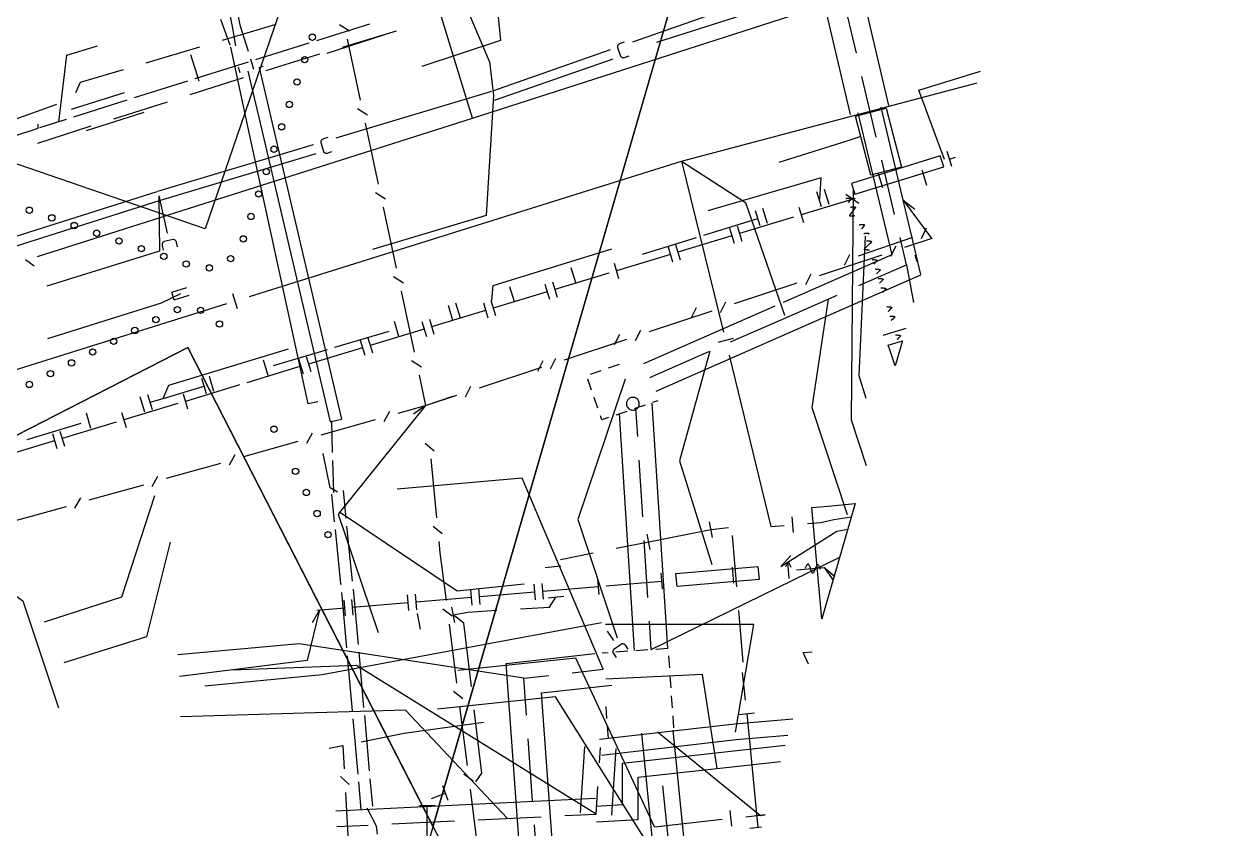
# Model space of a CAD drawing. Header units: metres. Extents: x 3206 to 3701, y 9896 to 11410.
# Drawn here: x 3315.1 to 3391.2, y 10126.3 to 10177.2 of the extents above; entities that cross this region are included whole.
import ezdxf

# ---------------------------------------------------------------- set-up
doc = ezdxf.new("R2010")
doc.units = ezdxf.units.M
for name, color, linetype in [('BOUNDARY', 7, 'Continuous'), ('BUILDING', 7, 'Continuous'), ('ELECTR_CABLE', 7, 'Continuous'), ('ELECTR_CABLE_COMM', 7, 'Continuous'), ('GAS', 7, 'Continuous'), ('GROUND', 7, 'Continuous'), ('HEAT', 7, 'Continuous'), ('SEWER', 7, 'Continuous'), ('WATER_PIPELINE', 7, 'Continuous')]:
    doc.layers.add(name, color=color, linetype=linetype)

# ---------------------------------------------------------------- blocks, each defined once
blk = doc.blocks.new('МОЖЖЕВЕЛЬНИК_СКАЛЬНЫЙ')
blk.add_circle((0, 0), 0.2)

msp = doc.modelspace()

# ---------------------------------------------------------------- linework, layer by layer
at = {"layer": 'BOUNDARY'}
msp.add_lwpolyline([(3253.023, 9915.673), (3233.596, 10020.109), (3233.041, 10027.227), (3225.675, 10139.955), (3262.083, 10325.257), (3335.841, 10689.444), (3351.098, 10763.684), (3367.768, 10831.231), (3377.814, 10869.112), (3520.394, 11207.447), (3551.174, 11273.829), (3554.005, 11279.367), (3611.719, 11390.174), (3639.436, 11373.131), (3680.635, 11298.581), (3281.247, 9920.202)], close=True, dxfattribs=at)
at = {"layer": 'BUILDING'}
for points in [[(3306.863, 10171.023), (3327.913, 10232.42), (3347.619, 10225.663), (3326.569, 10164.266)], [(3370.077, 10156.159), (3369.931, 10156.599), (3369.837, 10156.884), (3370.731, 10157.169), (3370.27, 10155.577)], [(3342.13, 10124.221), (3264.279, 10084.348), (3247.629, 10116.858), (3325.48, 10156.731)], [(3364.991, 10146.607), (3366.039, 10146.702), (3367.743, 10146.857), (3365.631, 10139.565)]]:
    msp.add_lwpolyline(points, close=True, dxfattribs=at)
at = {"layer": 'ELECTR_CABLE'}
for points in [[(3327.867, 10179.183), (3328.285, 10177.073)], [(3328.356, 10179.288), (3328.775, 10177.171)], [(3327.552, 10177.542), (3328.148, 10175.897)], [(3327.68, 10176.204), (3331.083, 10177.212)], [(3328.285, 10177.073), (3328.501, 10175.834)], [(3328.775, 10177.171), (3329.293, 10175.5)], [(3336.987, 10177.214), (3333.619, 10176.162)], [(3334.305, 10175.388), (3337.955, 10176.571)], [(3335.281, 10175.769), (3338.689, 10176.8)], [(3317.304, 10171.036), (3317.817, 10175.245), (3319.752, 10175.848)], [(3322.84, 10174.769), (3326.242, 10175.778)], [(3325.647, 10175.301), (3326.17, 10173.631)], [(3333.099, 10153.171), (3329.391, 10170.258), (3328.196, 10175.768)], [(3333.141, 10176.013), (3329.773, 10174.961)], [(3330.443, 10174.286), (3331.654, 10174.671), (3333.846, 10175.334)], [(3329.295, 10174.812), (3325.927, 10173.76)], [(3329.442, 10175.022), (3329.647, 10174.36)], [(3330.005, 10174.476), (3330.243, 10174.553)], [(3318.385, 10172.889), (3318.684, 10173.537), (3321.402, 10174.343)], [(3325.62, 10172.754), (3329.013, 10173.832)], [(3328.659, 10174.487), (3328.776, 10174.164)], [(3329.289, 10174.244), (3330.163, 10170.508), (3334.485, 10152.026)], [(3330.005, 10174.476), (3330.893, 10170.679), (3335.215, 10152.196)], [(3325.449, 10173.611), (3324.791, 10173.406), (3322.084, 10172.549)], [(3321.457, 10172.875), (3318.092, 10171.81)], [(3321.607, 10172.398), (3318.242, 10171.333)], [(3320.797, 10171.222), (3324.19, 10172.3)], [(3313.846, 10170.937), (3317.18, 10172.153)], [(3319.067, 10170.475), (3322.721, 10171.648)], [(3369.713, 10171.9), (3370.682, 10168.162), (3368.74, 10167.659), (3367.771, 10171.397), (3369.713, 10171.9)], [(3314.533, 10170.148), (3314.535, 10170.148), (3316.001, 10170.63), (3316.008, 10170.888)], [(3315.974, 10169.69), (3319.367, 10170.768)], [(3317.766, 10171.182), (3316.083, 10170.65)], [(3368.108, 10170.097), (3367.268, 10169.83), (3362.912, 10168.458)], [(3367.154, 10166.185), (3367.169, 10166.187), (3367.22, 10166.193), (3367.243, 10166.196), (3367.277, 10166.199), (3367.315, 10166.203), (3367.341, 10166.205), (3367.367, 10166.206), (3367.385, 10166.206), (3367.404, 10166.206), (3367.416, 10166.205), (3367.426, 10166.204), (3367.434, 10166.203), (3367.438, 10166.202), (3367.442, 10166.202), (3367.448, 10166.2), (3367.452, 10166.199), (3367.455, 10166.198), (3367.458, 10166.196), (3367.461, 10166.195), (3367.465, 10166.193), (3367.467, 10166.192), (3367.468, 10166.191), (3367.469, 10166.189), (3367.47, 10166.188), (3367.471, 10166.187), (3367.472, 10166.186), (3367.473, 10166.184), (3367.474, 10166.182), (3367.474, 10166.181), (3367.475, 10166.18), (3367.475, 10166.179), (3367.475, 10166.178), (3367.475, 10166.177), (3367.476, 10166.175), (3367.476, 10166.174), (3367.475, 10166.172), (3367.475, 10166.17), (3367.475, 10166.169), (3367.475, 10166.167), (3367.474, 10166.166), (3367.474, 10166.164), (3367.473, 10166.163), (3367.472, 10166.16), (3367.471, 10166.158), (3367.469, 10166.155), (3367.467, 10166.151), (3367.465, 10166.147), (3367.46, 10166.14), (3367.403, 10166.059), (3367.384, 10166.032), (3367.321, 10165.942), (3367.296, 10165.907)], [(3367.437, 10165.629), (3367.452, 10165.631), (3367.503, 10165.637), (3367.526, 10165.639), (3367.56, 10165.643), (3367.598, 10165.646), (3367.624, 10165.648), (3367.649, 10165.65), (3367.668, 10165.65), (3367.687, 10165.65), (3367.699, 10165.649), (3367.708, 10165.648), (3367.717, 10165.647), (3367.721, 10165.646), (3367.724, 10165.645), (3367.731, 10165.644), (3367.735, 10165.643), (3367.738, 10165.642), (3367.741, 10165.64), (3367.744, 10165.639), (3367.747, 10165.637), (3367.749, 10165.635), (3367.751, 10165.634), (3367.752, 10165.633), (3367.753, 10165.632), (3367.754, 10165.631), (3367.755, 10165.629), (3367.756, 10165.628), (3367.757, 10165.626), (3367.757, 10165.625), (3367.757, 10165.624), (3367.758, 10165.623), (3367.758, 10165.622), (3367.758, 10165.621), (3367.758, 10165.619), (3367.758, 10165.617), (3367.758, 10165.615), (3367.758, 10165.614), (3367.758, 10165.613), (3367.757, 10165.611), (3367.757, 10165.609), (3367.757, 10165.608), (3367.756, 10165.607), (3367.755, 10165.604), (3367.754, 10165.601), (3367.752, 10165.598), (3367.75, 10165.594), (3367.748, 10165.591), (3367.743, 10165.584), (3367.686, 10165.502), (3367.667, 10165.476), (3367.603, 10165.386), (3367.578, 10165.351)], [(3367.72, 10165.073), (3367.705, 10165.071), (3367.654, 10165.065), (3367.631, 10165.062), (3367.597, 10165.059), (3367.559, 10165.055), (3367.533, 10165.053), (3367.507, 10165.052), (3367.489, 10165.052), (3367.47, 10165.052), (3367.458, 10165.053), (3367.448, 10165.054), (3367.44, 10165.055), (3367.436, 10165.055), (3367.433, 10165.056), (3367.426, 10165.058), (3367.422, 10165.059), (3367.419, 10165.06), (3367.416, 10165.061), (3367.413, 10165.063), (3367.41, 10165.065), (3367.408, 10165.066), (3367.406, 10165.067), (3367.405, 10165.068), (3367.404, 10165.07), (3367.403, 10165.071), (3367.402, 10165.072), (3367.401, 10165.074), (3367.4, 10165.076), (3367.4, 10165.076), (3367.399, 10165.078), (3367.399, 10165.079), (3367.399, 10165.08), (3367.399, 10165.081), (3367.398, 10165.083), (3367.398, 10165.084), (3367.399, 10165.086), (3367.399, 10165.088), (3367.399, 10165.089), (3367.399, 10165.091), (3367.4, 10165.092), (3367.4, 10165.094), (3367.401, 10165.095), (3367.402, 10165.098), (3367.403, 10165.1), (3367.405, 10165.103), (3367.407, 10165.107), (3367.409, 10165.111), (3367.414, 10165.118), (3367.471, 10165.199), (3367.49, 10165.226), (3367.554, 10165.316), (3367.578, 10165.351)], [(3368.003, 10164.516), (3368.018, 10164.518), (3368.068, 10164.524), (3368.091, 10164.527), (3368.125, 10164.53), (3368.163, 10164.534), (3368.189, 10164.536), (3368.215, 10164.537), (3368.233, 10164.537), (3368.252, 10164.537), (3368.264, 10164.536), (3368.274, 10164.535), (3368.282, 10164.534), (3368.286, 10164.534), (3368.29, 10164.533), (3368.296, 10164.531), (3368.3, 10164.53), (3368.303, 10164.529), (3368.306, 10164.528), (3368.309, 10164.526), (3368.313, 10164.524), (3368.315, 10164.523), (3368.316, 10164.522), (3368.317, 10164.521), (3368.318, 10164.519), (3368.319, 10164.518), (3368.321, 10164.517), (3368.321, 10164.515), (3368.322, 10164.513), (3368.323, 10164.513), (3368.323, 10164.511), (3368.323, 10164.51), (3368.323, 10164.509), (3368.324, 10164.508), (3368.324, 10164.507), (3368.324, 10164.505), (3368.324, 10164.503), (3368.323, 10164.501), (3368.323, 10164.5), (3368.323, 10164.499), (3368.322, 10164.497), (3368.322, 10164.495), (3368.322, 10164.494), (3368.32, 10164.491), (3368.319, 10164.489), (3368.318, 10164.486), (3368.315, 10164.482), (3368.313, 10164.478), (3368.308, 10164.471), (3368.251, 10164.39), (3368.232, 10164.363), (3368.169, 10164.273), (3368.144, 10164.238)], [(3368.285, 10163.96), (3368.3, 10163.962), (3368.351, 10163.968), (3368.374, 10163.971), (3368.408, 10163.974), (3368.446, 10163.978), (3368.472, 10163.98), (3368.498, 10163.981), (3368.516, 10163.981), (3368.535, 10163.981), (3368.547, 10163.98), (3368.557, 10163.979), (3368.565, 10163.978), (3368.569, 10163.977), (3368.572, 10163.977), (3368.579, 10163.975), (3368.583, 10163.974), (3368.586, 10163.973), (3368.589, 10163.971), (3368.592, 10163.97), (3368.595, 10163.968), (3368.597, 10163.966), (3368.599, 10163.965), (3368.6, 10163.964), (3368.601, 10163.963), (3368.602, 10163.962), (3368.603, 10163.96), (3368.604, 10163.959), (3368.605, 10163.957), (3368.605, 10163.956), (3368.606, 10163.955), (3368.606, 10163.954), (3368.606, 10163.953), (3368.606, 10163.952), (3368.607, 10163.95), (3368.607, 10163.949), (3368.606, 10163.946), (3368.606, 10163.945), (3368.606, 10163.944), (3368.606, 10163.942), (3368.605, 10163.941), (3368.605, 10163.939), (3368.604, 10163.938), (3368.603, 10163.935), (3368.602, 10163.933), (3368.6, 10163.929), (3368.598, 10163.926), (3368.596, 10163.922), (3368.591, 10163.915)], [(3368.366, 10163.801), (3367.977, 10154.964), (3368.42, 10153.534)], [(3368.642, 10162.907), (3368.627, 10162.908), (3368.575, 10162.91), (3368.553, 10162.912), (3368.518, 10162.914), (3368.48, 10162.917), (3368.454, 10162.92), (3368.429, 10162.923), (3368.411, 10162.926), (3368.392, 10162.929), (3368.381, 10162.932), (3368.371, 10162.934), (3368.363, 10162.937), (3368.359, 10162.938), (3368.356, 10162.94), (3368.35, 10162.942), (3368.346, 10162.944), (3368.343, 10162.946), (3368.34, 10162.948), (3368.338, 10162.95), (3368.335, 10162.952), (3368.333, 10162.954), (3368.332, 10162.955), (3368.331, 10162.956), (3368.33, 10162.958), (3368.329, 10162.959), (3368.328, 10162.961), (3368.328, 10162.963), (3368.327, 10162.964), (3368.327, 10162.965), (3368.327, 10162.966), (3368.327, 10162.967), (3368.327, 10162.969), (3368.327, 10162.97), (3368.327, 10162.971), (3368.327, 10162.973), (3368.328, 10162.975), (3368.328, 10162.977), (3368.328, 10162.978), (3368.329, 10162.979), (3368.33, 10162.981), (3368.33, 10162.982), (3368.331, 10162.983), (3368.333, 10162.986), (3368.334, 10162.988), (3368.336, 10162.991), (3368.339, 10162.994), (3368.342, 10162.997), (3368.348, 10163.003), (3368.418, 10163.074), (3368.442, 10163.097), (3368.519, 10163.175), (3368.55, 10163.205)], [(3368.458, 10163.503), (3368.473, 10163.502), (3368.524, 10163.5), (3368.547, 10163.498), (3368.581, 10163.496), (3368.62, 10163.493), (3368.645, 10163.49), (3368.671, 10163.487), (3368.689, 10163.485), (3368.708, 10163.481), (3368.719, 10163.478), (3368.728, 10163.476), (3368.737, 10163.473), (3368.74, 10163.472), (3368.744, 10163.471), (3368.75, 10163.468), (3368.754, 10163.466), (3368.756, 10163.464), (3368.759, 10163.463), (3368.762, 10163.461), (3368.765, 10163.458), (3368.767, 10163.456), (3368.768, 10163.455), (3368.769, 10163.454), (3368.77, 10163.452), (3368.77, 10163.451), (3368.771, 10163.449), (3368.772, 10163.448), (3368.773, 10163.446), (3368.773, 10163.445), (3368.773, 10163.444), (3368.773, 10163.443), (3368.773, 10163.442), (3368.773, 10163.44), (3368.773, 10163.439), (3368.773, 10163.437), (3368.772, 10163.435), (3368.772, 10163.434), (3368.771, 10163.432), (3368.771, 10163.431), (3368.77, 10163.429), (3368.769, 10163.428), (3368.768, 10163.427), (3368.767, 10163.424), (3368.765, 10163.422), (3368.763, 10163.419), (3368.76, 10163.416), (3368.757, 10163.413), (3368.752, 10163.407), (3368.682, 10163.336), (3368.658, 10163.313), (3368.58, 10163.235), (3368.55, 10163.205)], [(3368.826, 10162.311), (3368.841, 10162.31), (3368.892, 10162.307), (3368.915, 10162.306), (3368.949, 10162.304), (3368.987, 10162.3), (3369.013, 10162.298), (3369.038, 10162.295), (3369.057, 10162.292), (3369.075, 10162.288), (3369.087, 10162.286), (3369.096, 10162.283), (3369.104, 10162.281), (3369.108, 10162.279), (3369.111, 10162.278), (3369.118, 10162.275), (3369.121, 10162.273), (3369.124, 10162.272), (3369.127, 10162.27), (3369.13, 10162.268), (3369.133, 10162.265), (3369.134, 10162.264), (3369.135, 10162.262), (3369.136, 10162.261), (3369.137, 10162.26), (3369.138, 10162.259), (3369.139, 10162.257), (3369.14, 10162.255), (3369.14, 10162.253), (3369.14, 10162.252), (3369.141, 10162.251), (3369.141, 10162.25), (3369.141, 10162.249), (3369.141, 10162.248), (3369.14, 10162.246), (3369.14, 10162.244), (3369.14, 10162.242), (3369.139, 10162.241), (3369.139, 10162.24), (3369.138, 10162.238), (3369.138, 10162.237), (3369.137, 10162.235), (3369.136, 10162.234), (3369.134, 10162.231), (3369.133, 10162.23), (3369.131, 10162.227), (3369.128, 10162.223), (3369.125, 10162.22), (3369.119, 10162.214), (3369.049, 10162.143), (3369.026, 10162.12), (3368.948, 10162.043), (3368.918, 10162.012)], [(3369.009, 10161.714), (3369.025, 10161.714), (3369.076, 10161.711), (3369.099, 10161.709), (3369.133, 10161.707), (3369.171, 10161.704), (3369.197, 10161.702), (3369.222, 10161.699), (3369.24, 10161.696), (3369.259, 10161.692), (3369.27, 10161.689), (3369.28, 10161.687), (3369.288, 10161.684), (3369.292, 10161.683), (3369.295, 10161.682), (3369.301, 10161.679), (3369.305, 10161.677), (3369.308, 10161.675), (3369.311, 10161.674), (3369.313, 10161.672), (3369.316, 10161.669), (3369.318, 10161.667), (3369.319, 10161.666), (3369.32, 10161.665), (3369.321, 10161.663), (3369.322, 10161.662), (3369.323, 10161.66), (3369.323, 10161.659), (3369.324, 10161.657), (3369.324, 10161.656), (3369.324, 10161.655), (3369.324, 10161.654), (3369.324, 10161.653), (3369.324, 10161.651), (3369.324, 10161.65), (3369.324, 10161.648), (3369.324, 10161.646), (3369.323, 10161.645), (3369.323, 10161.644), (3369.322, 10161.642), (3369.321, 10161.641), (3369.321, 10161.639), (3369.32, 10161.638), (3369.318, 10161.635), (3369.317, 10161.633), (3369.315, 10161.63), (3369.312, 10161.627), (3369.309, 10161.624), (3369.303, 10161.618), (3369.233, 10161.547), (3369.21, 10161.524), (3369.132, 10161.446), (3369.101, 10161.416)], [(3369.193, 10161.118), (3369.208, 10161.117), (3369.26, 10161.114), (3369.282, 10161.113), (3369.317, 10161.111), (3369.355, 10161.108), (3369.381, 10161.105), (3369.406, 10161.102), (3369.424, 10161.099), (3369.443, 10161.096), (3369.454, 10161.093), (3369.464, 10161.091), (3369.472, 10161.088), (3369.476, 10161.087), (3369.479, 10161.085), (3369.485, 10161.083), (3369.489, 10161.081), (3369.492, 10161.079), (3369.495, 10161.077), (3369.497, 10161.075), (3369.5, 10161.073), (3369.502, 10161.071), (3369.503, 10161.07), (3369.504, 10161.069), (3369.505, 10161.067), (3369.506, 10161.066), (3369.507, 10161.064), (3369.507, 10161.062), (3369.508, 10161.06), (3369.508, 10161.06), (3369.508, 10161.059), (3369.508, 10161.057), (3369.508, 10161.056), (3369.508, 10161.055), (3369.508, 10161.054), (3369.508, 10161.052), (3369.507, 10161.05), (3369.507, 10161.048), (3369.507, 10161.047), (3369.506, 10161.046), (3369.505, 10161.044), (3369.505, 10161.043), (3369.504, 10161.042), (3369.502, 10161.039), (3369.501, 10161.037), (3369.499, 10161.034), (3369.496, 10161.031), (3369.493, 10161.027), (3369.487, 10161.022), (3369.417, 10160.951), (3369.393, 10160.928), (3369.316, 10160.85), (3369.285, 10160.82)], [(3369.377, 10160.522), (3369.392, 10160.521), (3369.443, 10160.518), (3369.466, 10160.517), (3369.501, 10160.515), (3369.539, 10160.512), (3369.565, 10160.509), (3369.59, 10160.506), (3369.608, 10160.503), (3369.627, 10160.499), (3369.638, 10160.497), (3369.648, 10160.494), (3369.656, 10160.492), (3369.659, 10160.49), (3369.663, 10160.489), (3369.669, 10160.486), (3369.673, 10160.484), (3369.676, 10160.483), (3369.678, 10160.481), (3369.681, 10160.479), (3369.684, 10160.477), (3369.686, 10160.475), (3369.687, 10160.474), (3369.688, 10160.472), (3369.689, 10160.471), (3369.69, 10160.47), (3369.69, 10160.468), (3369.691, 10160.466), (3369.692, 10160.464), (3369.692, 10160.463), (3369.692, 10160.462), (3369.692, 10160.461), (3369.692, 10160.46), (3369.692, 10160.459), (3369.692, 10160.457), (3369.692, 10160.456), (3369.691, 10160.453), (3369.691, 10160.452), (3369.69, 10160.451), (3369.69, 10160.45), (3369.689, 10160.448), (3369.688, 10160.447), (3369.688, 10160.445), (3369.686, 10160.442), (3369.685, 10160.441), (3369.682, 10160.438), (3369.679, 10160.434), (3369.677, 10160.431), (3369.671, 10160.425), (3369.601, 10160.355), (3369.577, 10160.331), (3369.499, 10160.254), (3369.469, 10160.224)], [(3369.745, 10159.329), (3369.76, 10159.328), (3369.811, 10159.326), (3369.834, 10159.324), (3369.868, 10159.322), (3369.906, 10159.319), (3369.932, 10159.316), (3369.957, 10159.313), (3369.976, 10159.31), (3369.994, 10159.307), (3370.006, 10159.304), (3370.015, 10159.302), (3370.024, 10159.299), (3370.027, 10159.298), (3370.031, 10159.296), (3370.037, 10159.294), (3370.04, 10159.292), (3370.043, 10159.29), (3370.046, 10159.288), (3370.049, 10159.286), (3370.052, 10159.284), (3370.054, 10159.282), (3370.055, 10159.281), (3370.056, 10159.28), (3370.057, 10159.278), (3370.057, 10159.277), (3370.058, 10159.275), (3370.059, 10159.273), (3370.059, 10159.272), (3370.06, 10159.271), (3370.06, 10159.27), (3370.06, 10159.269), (3370.06, 10159.267), (3370.06, 10159.266), (3370.06, 10159.265), (3370.059, 10159.263), (3370.059, 10159.261), (3370.058, 10159.259), (3370.058, 10159.258), (3370.057, 10159.257), (3370.057, 10159.255), (3370.056, 10159.254), (3370.055, 10159.253), (3370.054, 10159.25), (3370.052, 10159.248), (3370.05, 10159.245), (3370.047, 10159.242), (3370.044, 10159.239), (3370.038, 10159.233), (3369.968, 10159.162), (3369.945, 10159.139), (3369.867, 10159.061), (3369.837, 10159.031)], [(3369.929, 10158.733), (3369.944, 10158.732), (3369.995, 10158.729), (3370.018, 10158.728), (3370.052, 10158.726), (3370.09, 10158.723), (3370.116, 10158.72), (3370.141, 10158.717), (3370.16, 10158.714), (3370.178, 10158.711), (3370.19, 10158.708), (3370.199, 10158.705), (3370.207, 10158.703), (3370.211, 10158.701), (3370.214, 10158.7), (3370.221, 10158.697), (3370.224, 10158.695), (3370.227, 10158.694), (3370.23, 10158.692), (3370.233, 10158.69), (3370.236, 10158.688), (3370.237, 10158.686), (3370.238, 10158.685), (3370.239, 10158.683), (3370.24, 10158.682), (3370.241, 10158.681), (3370.242, 10158.679), (3370.243, 10158.677), (3370.243, 10158.675), (3370.243, 10158.675), (3370.244, 10158.673), (3370.244, 10158.672), (3370.244, 10158.671), (3370.244, 10158.67), (3370.243, 10158.668), (3370.243, 10158.667), (3370.243, 10158.665), (3370.242, 10158.663), (3370.242, 10158.662), (3370.241, 10158.661), (3370.241, 10158.659), (3370.24, 10158.658), (3370.239, 10158.656), (3370.237, 10158.654), (3370.236, 10158.652), (3370.234, 10158.649), (3370.231, 10158.645), (3370.228, 10158.642), (3370.222, 10158.636), (3370.152, 10158.566), (3370.129, 10158.542), (3370.051, 10158.465), (3370.021, 10158.435)], [(3370.296, 10157.54), (3370.311, 10157.539), (3370.363, 10157.537), (3370.385, 10157.535), (3370.42, 10157.533), (3370.458, 10157.53), (3370.484, 10157.527), (3370.509, 10157.524), (3370.527, 10157.522), (3370.546, 10157.518), (3370.557, 10157.515), (3370.567, 10157.513), (3370.575, 10157.51), (3370.579, 10157.509), (3370.582, 10157.507), (3370.588, 10157.505), (3370.592, 10157.503), (3370.595, 10157.501), (3370.598, 10157.499), (3370.6, 10157.498), (3370.603, 10157.495), (3370.605, 10157.493), (3370.606, 10157.492), (3370.607, 10157.491), (3370.608, 10157.489), (3370.609, 10157.488), (3370.61, 10157.486), (3370.61, 10157.485), (3370.611, 10157.483), (3370.611, 10157.482), (3370.611, 10157.481), (3370.611, 10157.48), (3370.611, 10157.478), (3370.611, 10157.477), (3370.611, 10157.476), (3370.611, 10157.474), (3370.61, 10157.472), (3370.61, 10157.47), (3370.61, 10157.469), (3370.609, 10157.468), (3370.608, 10157.466), (3370.608, 10157.465), (3370.607, 10157.464), (3370.605, 10157.461), (3370.604, 10157.459), (3370.602, 10157.456), (3370.599, 10157.453), (3370.596, 10157.45), (3370.59, 10157.444), (3370.52, 10157.373), (3370.496, 10157.35), (3370.419, 10157.272), (3370.388, 10157.242)], [(3333.709, 10153.303), (3333.099, 10153.171)], [(3334.485, 10152.026), (3335.215, 10152.196)], [(3334.652, 10150.085), (3334.6, 10152.105)], [(3334.966, 10147.572), (3334.49, 10147.847), (3334.051, 10150.028)], [(3334.716, 10147.566), (3334.664, 10149.585)], [(3323.378, 10147.353), (3321.279, 10140.928), (3316.375, 10139.358)], [(3334.778, 10145.712), (3334.6, 10147.46)], [(3335.509, 10145.935), (3335.332, 10147.684)], [(3335.092, 10146.328), (3342.529, 10141.332), (3346.772, 10141.777)], [(3358.704, 10144.718), (3358.51, 10145.7)], [(3335.184, 10141.72), (3335.176, 10141.786), (3334.828, 10145.215)], [(3335.914, 10141.938), (3335.559, 10145.437)], [(3354.763, 10143.942), (3354.569, 10144.924)], [(3354.666, 10144.433), (3358.607, 10145.209)], [(3358.607, 10145.209), (3359.729, 10145.342)], [(3359.956, 10144.843), (3360.226, 10141.58)], [(3363.038, 10142.881), (3366.579, 10145.113), (3367.273, 10145.232)], [(3324.361, 10144.412), (3322.856, 10138.422), (3317.631, 10136.763)], [(3352.612, 10144.026), (3354.666, 10144.433)], [(3349.086, 10143.327), (3351.14, 10143.734)], [(3363.038, 10142.881), (3363.666, 10143.572)], [(3349.097, 10142.901), (3348.103, 10142.799)], [(3363.349, 10142.859), (3363.355, 10142.872), (3363.376, 10142.919), (3363.386, 10142.94), (3363.4, 10142.971), (3363.417, 10143.005), (3363.429, 10143.029), (3363.441, 10143.051), (3363.45, 10143.067), (3363.46, 10143.083), (3363.467, 10143.093), (3363.473, 10143.101), (3363.478, 10143.107), (3363.481, 10143.11), (3363.483, 10143.113), (3363.488, 10143.118), (3363.491, 10143.12), (3363.493, 10143.122), (3363.496, 10143.125), (3363.499, 10143.126), (3363.502, 10143.128), (3363.505, 10143.129), (3363.506, 10143.13), (3363.508, 10143.13), (3363.509, 10143.131), (3363.511, 10143.131), (3363.513, 10143.131), (3363.515, 10143.131), (3363.517, 10143.131), (3363.517, 10143.131), (3363.519, 10143.13), (3363.52, 10143.13), (3363.521, 10143.13), (3363.522, 10143.129), (3363.523, 10143.128), (3363.525, 10143.128), (3363.526, 10143.126), (3363.528, 10143.125), (3363.529, 10143.125), (3363.53, 10143.124), (3363.531, 10143.122), (3363.532, 10143.121), (3363.533, 10143.12), (3363.535, 10143.117), (3363.536, 10143.116), (3363.538, 10143.113), (3363.54, 10143.108), (3363.542, 10143.105), (3363.545, 10143.097), (3363.586, 10143.006), (3363.599, 10142.976), (3363.643, 10142.875), (3363.66, 10142.836)], [(3364.594, 10142.768), (3364.6, 10142.782), (3364.621, 10142.828), (3364.63, 10142.849), (3364.645, 10142.88), (3364.662, 10142.915), (3364.674, 10142.938), (3364.686, 10142.96), (3364.695, 10142.976), (3364.705, 10142.993), (3364.711, 10143.002), (3364.717, 10143.01), (3364.723, 10143.017), (3364.725, 10143.02), (3364.728, 10143.022), (3364.732, 10143.027), (3364.736, 10143.03), (3364.738, 10143.032), (3364.741, 10143.034), (3364.744, 10143.036), (3364.747, 10143.038), (3364.749, 10143.039), (3364.751, 10143.039), (3364.752, 10143.04), (3364.754, 10143.04), (3364.755, 10143.04), (3364.758, 10143.04), (3364.759, 10143.04), (3364.761, 10143.04), (3364.762, 10143.04), (3364.763, 10143.04), (3364.764, 10143.039), (3364.765, 10143.039), (3364.767, 10143.039), (3364.768, 10143.038), (3364.769, 10143.037), (3364.771, 10143.036), (3364.772, 10143.035), (3364.773, 10143.034), (3364.774, 10143.033), (3364.776, 10143.032), (3364.777, 10143.031), (3364.778, 10143.03), (3364.779, 10143.027), (3364.781, 10143.025), (3364.783, 10143.022), (3364.785, 10143.018), (3364.787, 10143.014), (3364.79, 10143.007), (3364.831, 10142.916), (3364.844, 10142.885), (3364.888, 10142.785), (3364.905, 10142.745)], [(3365.216, 10142.723), (3365.21, 10142.709), (3365.189, 10142.662), (3365.179, 10142.641), (3365.164, 10142.61), (3365.148, 10142.576), (3365.136, 10142.553), (3365.124, 10142.53), (3365.115, 10142.514), (3365.104, 10142.498), (3365.098, 10142.488), (3365.092, 10142.481), (3365.087, 10142.474), (3365.084, 10142.471), (3365.082, 10142.468), (3365.077, 10142.464), (3365.074, 10142.461), (3365.071, 10142.459), (3365.069, 10142.457), (3365.066, 10142.455), (3365.062, 10142.453), (3365.06, 10142.452), (3365.059, 10142.451), (3365.057, 10142.451), (3365.055, 10142.451), (3365.054, 10142.45), (3365.052, 10142.45), (3365.05, 10142.45), (3365.048, 10142.45), (3365.047, 10142.451), (3365.046, 10142.451), (3365.045, 10142.451), (3365.044, 10142.452), (3365.043, 10142.452), (3365.041, 10142.453), (3365.04, 10142.454), (3365.038, 10142.455), (3365.037, 10142.456), (3365.036, 10142.457), (3365.035, 10142.458), (3365.034, 10142.459), (3365.033, 10142.46), (3365.032, 10142.461), (3365.03, 10142.464), (3365.029, 10142.466), (3365.027, 10142.469), (3365.025, 10142.473), (3365.023, 10142.477), (3365.019, 10142.484), (3364.979, 10142.575), (3364.966, 10142.605), (3364.922, 10142.706), (3364.905, 10142.745)], [(3365.216, 10142.723), (3365.222, 10142.737), (3365.243, 10142.783), (3365.253, 10142.804), (3365.267, 10142.835), (3365.284, 10142.87), (3365.296, 10142.893), (3365.308, 10142.915), (3365.317, 10142.931), (3365.327, 10142.947), (3365.334, 10142.957), (3365.34, 10142.965), (3365.345, 10142.972), (3365.348, 10142.974), (3365.35, 10142.977), (3365.355, 10142.982), (3365.358, 10142.985), (3365.36, 10142.987), (3365.363, 10142.989), (3365.366, 10142.991), (3365.369, 10142.992), (3365.372, 10142.993), (3365.373, 10142.994), (3365.375, 10142.994), (3365.376, 10142.995), (3365.378, 10142.995), (3365.38, 10142.995), (3365.382, 10142.995), (3365.384, 10142.995), (3365.384, 10142.995), (3365.386, 10142.995), (3365.387, 10142.994), (3365.388, 10142.994), (3365.389, 10142.993), (3365.39, 10142.993), (3365.392, 10142.992), (3365.394, 10142.991), (3365.395, 10142.99), (3365.396, 10142.989), (3365.397, 10142.988), (3365.398, 10142.987), (3365.399, 10142.985), (3365.4, 10142.984), (3365.402, 10142.982), (3365.403, 10142.98), (3365.405, 10142.977), (3365.407, 10142.973), (3365.409, 10142.969), (3365.412, 10142.961), (3365.453, 10142.87), (3365.466, 10142.84), (3365.51, 10142.739), (3365.527, 10142.7)], [(3335.546, 10137.723), (3335.235, 10141.222)], [(3336.28, 10137.938), (3335.968, 10141.441)], [(3342.183, 10140.305), (3342.369, 10139.323)], [(3346.55, 10140.196), (3348.392, 10140.308)], [(3349.293, 10140.979), (3348.299, 10140.877)], [(3348.392, 10140.308), (3348.796, 10140.928)], [(3339.998, 10139.893), (3340.184, 10138.911)], [(3342.276, 10139.814), (3343.211, 10139.992)], [(3342.961, 10139.284), (3342.276, 10139.814)], [(3343.211, 10139.992), (3345.053, 10140.104)], [(3360.35, 10140.086), (3360.62, 10136.823)], [(3343.442, 10135.278), (3342.961, 10139.284)], [(3335.902, 10133.726), (3335.59, 10137.225)], [(3336.636, 10133.937), (3336.324, 10137.44)], [(3360.589, 10136.153), (3360.778, 10134.414)], [(3336.992, 10129.936), (3336.68, 10133.439)], [(3344.102, 10129.783), (3343.621, 10133.789)], [(3360.374, 10133.507), (3361.37, 10133.603)], [(3360.872, 10133.555), (3361.57, 10126.355)], [(3336.257, 10129.728), (3335.946, 10133.228)], [(3336.453, 10131.763), (3339.18, 10132.321), (3344.213, 10133.019)], [(3343.722, 10129.235), (3344.102, 10129.783)], [(3336.457, 10127.481), (3336.302, 10129.23)], [(3337.192, 10127.687), (3337.036, 10129.438)], [(3341.973, 10128.049), (3341.623, 10128.987)], [(3340.915, 10128.181), (3341.798, 10128.518)], [(3336.824, 10127.584), (3337.398, 10126.458), (3337.465, 10125.915)], [(3341.143, 10127.722), (3340.143, 10127.726)], [(3340.622, 10122.345), (3340.643, 10127.724)], [(3361.072, 10126.307), (3361.81, 10126.378)]]:
    msp.add_lwpolyline(points, dxfattribs=at)
at = {"layer": 'ELECTR_CABLE_COMM'}
for points in [[(3345.021, 10178.763), (3345.271, 10176.192), (3340.294, 10174.534)], [(3335.092, 10177.197), (3335.721, 10176.789)], [(3335.564, 10176.26), (3336.389, 10172.408)], [(3336.232, 10171.878), (3336.861, 10171.471)], [(3336.703, 10170.941), (3337.529, 10167.09)], [(3337.371, 10166.56), (3338.001, 10166.153)], [(3337.843, 10165.623), (3338.668, 10161.772)], [(3371.933, 10163.636), (3372.26, 10164.31)], [(3367.95, 10162.539), (3371.388, 10163.728)], [(3369.997, 10162.515), (3370.334, 10163.184)], [(3370.878, 10163.085), (3372.611, 10163.657)], [(3365.491, 10161.305), (3369.454, 10162.614)], [(3367.077, 10161.957), (3367.405, 10162.631)], [(3338.511, 10161.242), (3339.14, 10160.835)], [(3360.103, 10159.525), (3364.066, 10160.834)], [(3364.61, 10160.735), (3364.947, 10161.404)], [(3338.983, 10160.305), (3339.808, 10156.453)], [(3359.222, 10158.955), (3359.56, 10159.625)], [(3354.716, 10157.746), (3358.679, 10159.055)], [(3357.366, 10158.6), (3357.694, 10159.274)], [(3353.835, 10157.176), (3354.172, 10157.845)], [(3370.958, 10157.951), (3369.5, 10157.508)], [(3349.328, 10155.966), (3353.291, 10157.275)], [(3352.51, 10156.921), (3352.838, 10157.595)], [(3339.651, 10155.924), (3340.28, 10155.517)], [(3343.941, 10154.186), (3347.904, 10155.495)], [(3347.655, 10155.242), (3347.982, 10155.916)], [(3348.448, 10155.396), (3348.785, 10156.065)], [(3340.122, 10154.987), (3340.535, 10153.061)], [(3343.06, 10153.616), (3343.397, 10154.286)], [(3340.535, 10153.061), (3342.517, 10153.716)], [(3340.535, 10153.061), (3342.254, 10153.655)], [(3340.535, 10153.061), (3335.004, 10146.193), (3337.524, 10138.697)], [(3337.905, 10152.048), (3338.272, 10152.701)], [(3338.81, 10152.577), (3340.535, 10153.061)], [(3340.535, 10153.061), (3339.776, 10152.517)], [(3333.917, 10151.205), (3337.366, 10152.172)], [(3333.011, 10150.676), (3333.378, 10151.329)], [(3329.023, 10149.832), (3332.473, 10150.8)], [(3340.502, 10150.678), (3341.081, 10150.202)], [(3324.13, 10148.46), (3327.579, 10149.427)], [(3328.118, 10149.303), (3328.485, 10149.957)], [(3340.864, 10149.694), (3341.23, 10145.946)], [(3319.237, 10147.088), (3322.686, 10148.055)], [(3323.224, 10147.931), (3323.591, 10148.584)], [(3318.331, 10146.558), (3318.698, 10147.212)], [(3314.343, 10145.715), (3317.792, 10146.682)], [(3341.014, 10145.437), (3341.593, 10144.961)], [(3341.376, 10144.453), (3341.446, 10143.735), (3341.831, 10140.715)], [(3341.63, 10140.2), (3342.222, 10139.741)], [(3342.021, 10139.227), (3342.497, 10135.491)], [(3342.295, 10134.976), (3342.888, 10134.518)], [(3342.687, 10134.003), (3343.163, 10130.267)], [(3334.435, 10131.361), (3335.297, 10131.541), (3335.377, 10130.065)], [(3342.961, 10129.753), (3343.554, 10129.294)], [(3335.139, 10129.566), (3335.697, 10129.066)], [(3335.459, 10128.567), (3335.715, 10123.855)], [(3343.352, 10128.779), (3343.828, 10125.043)]]:
    msp.add_lwpolyline(points, dxfattribs=at)
at = {"layer": 'GAS'}
for points in [[(3373.402, 10168.651), (3371.772, 10173.047), (3375.678, 10174.241)], [(3367.718, 10166.441), (3373.352, 10168.18), (3373.134, 10168.875), (3367.5, 10167.136), (3367.718, 10166.441)], [(3373.863, 10168.196), (3373.568, 10169.152)], [(3373.716, 10168.674), (3374.099, 10168.792)], [(3369.496, 10166.848), (3369.201, 10167.803)], [(3371.968, 10167.983), (3372.258, 10167.026)], [(3365.495, 10166.136), (3365.595, 10167.483), (3358.416, 10165.398)], [(3367.736, 10166.178), (3364.315, 10165.142)], [(3365.607, 10165.647), (3365.312, 10166.603)], [(3366.085, 10165.795), (3365.79, 10166.75)], [(3367.983, 10165.862), (3367.157, 10166.426)], [(3367.609, 10166.788), (3367.484, 10152.152), (3368.443, 10149.272)], [(3361.72, 10164.443), (3361.424, 10165.398)], [(3362.197, 10164.591), (3361.901, 10165.546)], [(3364.17, 10165.621), (3364.46, 10164.663)], [(3358.161, 10163.864), (3361.572, 10164.92)], [(3363.836, 10164.997), (3360.416, 10163.961)], [(3359.792, 10164.295), (3360.082, 10163.338)], [(3360.271, 10164.44), (3360.561, 10163.482)], [(3354.274, 10162.659), (3357.684, 10163.716)], [(3355.893, 10163.114), (3356.183, 10162.156)], [(3356.372, 10163.258), (3356.661, 10162.301)], [(3359.937, 10163.816), (3356.517, 10162.78)], [(3344.741, 10159.706), (3344.817, 10160.669), (3352.332, 10162.989)], [(3356.038, 10162.635), (3352.617, 10161.599)], [(3350.056, 10160.829), (3349.76, 10161.785)], [(3352.472, 10162.077), (3352.762, 10161.12)], [(3348.573, 10160.896), (3348.863, 10159.939)], [(3352.139, 10161.454), (3348.718, 10160.418)], [(3348.24, 10160.273), (3344.819, 10159.237)], [(3346.168, 10159.625), (3345.872, 10160.58)], [(3348.095, 10160.751), (3348.385, 10159.794)], [(3342.265, 10158.449), (3341.98, 10159.408)], [(3342.744, 10158.592), (3342.46, 10159.55)], [(3344.195, 10159.57), (3344.485, 10158.613)], [(3344.674, 10159.715), (3344.964, 10158.758)], [(3340.775, 10158.534), (3341.065, 10157.577)], [(3344.34, 10159.092), (3340.92, 10158.056)], [(3340.441, 10157.911), (3337.021, 10156.875)], [(3338.843, 10157.433), (3338.558, 10158.391)], [(3340.296, 10158.389), (3340.586, 10157.432)], [(3334.799, 10156.753), (3338.221, 10157.77)], [(3336.397, 10157.208), (3336.687, 10156.251)], [(3336.876, 10157.353), (3337.165, 10156.396)], [(3323.91, 10153.519), (3324.285, 10154.355), (3331.861, 10156.647)], [(3330.897, 10155.594), (3334.319, 10156.611)], [(3336.542, 10156.73), (3333.121, 10155.694)], [(3332.643, 10155.549), (3329.222, 10154.513)], [(3330.56, 10154.973), (3330.275, 10155.931)], [(3332.498, 10156.027), (3332.788, 10155.07)], [(3332.976, 10156.172), (3333.266, 10155.215)], [(3326.658, 10153.814), (3326.373, 10154.772)], [(3327.137, 10153.956), (3326.853, 10154.915)], [(3323.094, 10153.273), (3323.91, 10153.519), (3326.516, 10154.293)], [(3328.744, 10154.368), (3325.323, 10153.332)], [(3322.76, 10152.65), (3322.471, 10153.607)], [(3323.239, 10152.794), (3322.95, 10153.752)], [(3325.178, 10153.81), (3325.468, 10152.853)], [(3319.342, 10151.618), (3319.053, 10152.576)], [(3321.279, 10152.629), (3321.569, 10151.672)], [(3324.844, 10153.187), (3321.424, 10152.151)], [(3315.301, 10150.921), (3318.719, 10151.953)], [(3320.945, 10152.006), (3317.525, 10150.97)], [(3316.901, 10151.303), (3317.191, 10150.346)], [(3317.38, 10151.448), (3317.669, 10150.491)], [(3317.046, 10150.825), (3313.625, 10149.789)], [(3356.378, 10142.439), (3361.571, 10142.876), (3361.652, 10142.04), (3356.459, 10141.602), (3356.378, 10142.439)], [(3360.048, 10141.825), (3359.964, 10142.822)], [(3363.565, 10142.122), (3363.481, 10143.119)], [(3364.021, 10142.663), (3365.78, 10142.811)], [(3365.78, 10142.811), (3366.341, 10142.015)], [(3365.78, 10142.811), (3366.419, 10142.287)], [(3348.003, 10140.808), (3347.919, 10141.805)], [(3351.52, 10141.105), (3351.436, 10142.102)], [(3351.976, 10141.646), (3355.493, 10141.942)], [(3355.535, 10141.444), (3355.451, 10142.441)], [(3339.475, 10140.088), (3339.39, 10141.085)], [(3339.973, 10140.13), (3339.889, 10141.127)], [(3343.49, 10140.427), (3343.406, 10141.424)], [(3343.988, 10140.469), (3343.904, 10141.466)], [(3343.946, 10140.968), (3347.463, 10141.264)], [(3347.505, 10140.766), (3347.421, 10141.763)], [(3347.961, 10141.307), (3351.478, 10141.603)], [(3335.459, 10139.749), (3335.375, 10140.746)], [(3335.958, 10139.791), (3335.874, 10140.788)], [(3335.916, 10140.29), (3339.432, 10140.587)], [(3339.931, 10140.629), (3343.448, 10140.925)], [(3333.812, 10140.122), (3333.045, 10136.922), (3324.96, 10135.918)], [(3333.812, 10140.122), (3333.359, 10139.305)], [(3333.659, 10140.099), (3335.417, 10140.248)]]:
    msp.add_lwpolyline(points, dxfattribs=at)
at = {"layer": 'GROUND'}
msp.add_lwpolyline([(3443.33, 10479.588), (3375.395, 10245.127), (3354.439, 10242.747), (3360.145, 10192.496), (3341.001, 10126.426), (3325.48, 10156.731), (3291.399, 10139.276)], dxfattribs=at)
at = {"layer": 'HEAT'}
for points in [[(3369.882, 10172.064), (3365.847, 10189.238)], [(3364.631, 10188.952), (3362.737, 10178.459), (3355.157, 10176.065)], [(3367.448, 10171.492), (3363.414, 10188.666)], [(3367.821, 10175.37), (3366.819, 10179.635)], [(3368.665, 10171.778), (3368.164, 10173.91)], [(3370.077, 10162.602), (3367.935, 10171.604)], [(3369.074, 10170.06), (3368.665, 10171.778)], [(3371.911, 10161.37), (3369.395, 10171.952)], [(3370.238, 10165.164), (3369.421, 10168.6)], [(3370.792, 10166.078), (3372.6, 10163.617)], [(3370.792, 10166.078), (3371.526, 10165.501)], [(3370.994, 10161.986), (3370.585, 10163.704)], [(3363.195, 10159.608), (3370.078, 10162.632)], [(3371.517, 10162.599), (3371.643, 10162.186)], [(3367.974, 10160.659), (3370.994, 10161.986)], [(3370.994, 10161.986), (3371.435, 10159.597)], [(3363.967, 10157.85), (3371.91, 10161.34)], [(3363.581, 10158.729), (3366.601, 10160.056)], [(3354.363, 10155.727), (3362.666, 10159.375)], [(3366.038, 10159.808), (3364.988, 10152.949), (3367.231, 10146.162)], [(3359.852, 10157.09), (3363.581, 10158.729)], [(3355.135, 10153.969), (3364.497, 10158.083)], [(3354.749, 10154.848), (3358.479, 10156.487)], [(3358.535, 10156.512), (3356.623, 10149.56), (3358.667, 10142.991)], [(3352.13, 10155.446), (3352.815, 10155.68)], [(3353.171, 10154.741), (3350.171, 10145.86), (3352.671, 10138.358)], [(3351.049, 10154.049), (3350.816, 10154.734)], [(3350.972, 10155.052), (3351.657, 10155.285)], [(3351.444, 10152.891), (3351.21, 10153.576)], [(3354.068, 10153.179), (3354.064, 10153.236), (3354.052, 10153.291), (3354.033, 10153.345), (3354.006, 10153.395), (3353.972, 10153.44), (3353.932, 10153.481), (3353.887, 10153.516), (3353.838, 10153.544), (3353.785, 10153.565), (3353.73, 10153.578), (3353.673, 10153.583), (3353.616, 10153.58), (3353.561, 10153.57), (3353.507, 10153.551), (3353.456, 10153.525), (3353.41, 10153.493), (3353.368, 10153.454), (3353.332, 10153.41), (3353.303, 10153.361), (3353.281, 10153.309), (3353.267, 10153.254), (3353.26, 10153.197), (3353.262, 10153.14), (3353.271, 10153.084), (3353.288, 10153.03), (3353.313, 10152.979), (3353.344, 10152.932), (3353.382, 10152.889), (3353.426, 10152.853), (3353.474, 10152.823), (3353.526, 10152.799), (3353.58, 10152.784), (3353.637, 10152.776), (3353.693, 10152.776), (3353.75, 10152.784), (3353.804, 10152.8), (3353.856, 10152.823), (3353.904, 10152.854), (3353.947, 10152.891), (3353.985, 10152.933), (3354.016, 10152.981), (3354.04, 10153.032), (3354.057, 10153.086), (3354.066, 10153.142), (3354.068, 10153.179)], [(3355.87, 10137.691), (3354.889, 10153.221)], [(3355.252, 10153.372), (3354.909, 10153.255)], [(3353.278, 10152.699), (3352.593, 10152.466)], [(3353.775, 10137.559), (3352.825, 10152.572)], [(3354.436, 10153.094), (3353.857, 10152.897), (3353.751, 10152.86)], [(3353.971, 10151.1), (3353.857, 10152.897)], [(3352.12, 10152.304), (3351.693, 10152.159), (3351.605, 10152.418)], [(3354.292, 10146.009), (3354.065, 10149.603)], [(3351.79, 10136.363), (3346.658, 10148.464), (3338.747, 10147.761)], [(3354.614, 10140.919), (3354.387, 10144.512)], [(3354.823, 10137.625), (3366.762, 10143.469)], [(3360.165, 10132.392), (3361.324, 10139.202), (3351.923, 10139.202)], [(3354.823, 10137.625), (3354.709, 10139.422)], [(3346.752, 10135.799), (3332.541, 10137.986), (3324.842, 10137.27)], [(3329.904, 10114.381), (3347.092, 10116.622), (3345.632, 10136.73), (3351.257, 10137.36)], [(3351.711, 10137.411), (3352.093, 10137.437)], [(3352.592, 10137.471), (3353.355, 10137.524)], [(3353.854, 10137.558), (3354.617, 10137.611)], [(3355.116, 10137.645), (3355.879, 10137.698)], [(3364.797, 10136.686), (3364.453, 10137.423), (3365.021, 10137.463)], [(3351.34, 10127.199), (3336.17, 10136.594), (3328.267, 10136.318)], [(3355.926, 10137.214), (3355.979, 10136.45)], [(3346.922, 10133.453), (3346.752, 10135.799), (3348.338, 10135.977)], [(3349.828, 10136.143), (3351.79, 10136.363)], [(3358.995, 10130.084), (3358.068, 10136.026), (3351.961, 10135.735)], [(3356.013, 10135.952), (3356.066, 10135.188)], [(3330.091, 10112.288), (3349.33, 10114.796), (3347.872, 10134.868), (3352.323, 10135.366)], [(3356.1, 10134.689), (3356.153, 10133.926)], [(3345.712, 10126.927), (3339.265, 10133.771), (3325.022, 10133.344)], [(3352.025, 10133.245), (3351.967, 10134.008)], [(3356.187, 10133.427), (3356.24, 10132.664)], [(3363.785, 10133.197), (3360.116, 10132.89), (3351.56, 10131.909)], [(3352.119, 10131.983), (3352.062, 10132.746)], [(3347.317, 10128.02), (3347.031, 10131.957)], [(3363.487, 10132.168), (3360.214, 10131.894), (3351.674, 10130.915)], [(3358.047, 10113.391), (3356.139, 10113.252), (3354.229, 10132.314)], [(3355.224, 10132.414), (3361.744, 10127.113), (3362.03, 10127.139)], [(3358.64, 10115.439), (3357.935, 10115.388), (3356.22, 10132.514)], [(3350.342, 10127.265), (3350.62, 10131.478)], [(3351.312, 10127.699), (3353.01, 10127.792), (3353.01, 10130.428), (3363.313, 10131.567)], [(3351.553, 10130.442), (3351.617, 10131.412)], [(3352.337, 10127.133), (3352.615, 10131.346)], [(3351.367, 10126.7), (3354.01, 10126.846), (3354.01, 10129.533), (3363.012, 10130.528)], [(3351.34, 10127.199), (3351.455, 10128.946)], [(3355.955, 10125.125), (3355.568, 10128.989)], [(3334.86, 10127.402), (3351.291, 10128.198)], [(3338.396, 10126.572), (3342.375, 10126.765)], [(3343.873, 10126.837), (3347.852, 10127.03)], [(3349.35, 10127.103), (3351.34, 10127.199)], [(3334.909, 10126.403), (3336.898, 10126.499)], [(3347.712, 10122.587), (3347.426, 10126.524)]]:
    msp.add_lwpolyline(points, dxfattribs=at)
at = {"layer": 'SEWER'}
for points in [[(3343.5, 10171.26), (3338.438, 10187.783), (3345.483, 10190.179)], [(3344.582, 10174.851), (3340.072, 10185.505), (3347.258, 10187.862)], [(3343.5, 10171.26), (3370.226, 10179.87)], [(3353.668, 10176.103), (3361.132, 10178.72)], [(3353.115, 10176.08), (3352.853, 10175.989), (3352.817, 10175.974), (3352.791, 10175.957), (3352.756, 10175.933), (3352.728, 10175.903), (3352.709, 10175.875), (3352.695, 10175.838), (3352.686, 10175.801), (3352.688, 10175.773), (3352.693, 10175.745), (3352.887, 10175.193), (3352.899, 10175.171), (3352.913, 10175.154), (3352.934, 10175.134), (3352.955, 10175.122), (3352.984, 10175.108), (3353.015, 10175.097), (3353.05, 10175.095), (3353.099, 10175.095), (3353.135, 10175.103), (3353.427, 10175.205)], [(3344.788, 10172.99), (3352.252, 10175.607)], [(3344.582, 10174.851), (3344.844, 10172.692)], [(3344.9, 10172.394), (3352.416, 10175.029)], [(3334.878, 10170.024), (3344.735, 10172.973)], [(3344.844, 10172.692), (3344.365, 10165.109), (3337.174, 10162.937)], [(3315.96, 10162.507), (3343.5, 10171.26)], [(3334.339, 10170.031), (3334.073, 10169.952), (3334.037, 10169.939), (3334.01, 10169.923), (3333.974, 10169.901), (3333.944, 10169.872), (3333.923, 10169.845), (3333.908, 10169.809), (3333.897, 10169.772), (3333.898, 10169.744), (3333.902, 10169.716), (3334.069, 10169.156), (3334.081, 10169.133), (3334.094, 10169.115), (3334.114, 10169.095), (3334.135, 10169.082), (3334.163, 10169.067), (3334.193, 10169.054), (3334.228, 10169.05), (3334.277, 10169.048), (3334.313, 10169.054), (3334.61, 10169.143)], [(3323.585, 10166.647), (3333.441, 10169.595)], [(3323.695, 10166.053), (3333.606, 10169.018)], [(3304.273, 10160.53), (3323.531, 10166.63)], [(3323.64, 10166.35), (3323.679, 10162.844), (3316.546, 10160.625)], [(3323.64, 10166.35), (3324.166, 10163.98)], [(3304.437, 10159.953), (3323.749, 10166.07)], [(3324.83, 10163.114), (3324.77, 10163.385), (3324.759, 10163.423), (3324.746, 10163.45), (3324.726, 10163.488), (3324.7, 10163.52), (3324.674, 10163.542), (3324.64, 10163.56), (3324.604, 10163.574), (3324.575, 10163.574), (3324.548, 10163.573), (3323.976, 10163.446), (3323.953, 10163.436), (3323.934, 10163.425), (3323.912, 10163.406), (3323.898, 10163.387), (3323.881, 10163.359), (3323.866, 10163.33), (3323.859, 10163.296), (3323.854, 10163.247), (3323.857, 10163.211), (3323.924, 10162.908)], [(3315.201, 10162.317), (3315.759, 10161.912)], [(3325.016, 10160.146), (3323.801, 10159.547), (3316.585, 10157.285)], [(3324.469, 10160.24), (3325.413, 10160.536)], [(3324.621, 10159.755), (3324.469, 10160.24)], [(3324.621, 10159.755), (3325.565, 10160.051)], [(3351.67, 10139.296), (3333.988, 10136.018), (3326.554, 10135.301)], [(3352.032, 10138.769), (3352.428, 10138.191)], [(3353.368, 10137.637), (3353.211, 10137.865), (3353.187, 10137.896), (3353.164, 10137.917), (3353.131, 10137.945), (3353.096, 10137.964), (3353.063, 10137.975), (3353.024, 10137.979), (3352.986, 10137.978), (3352.959, 10137.968), (3352.934, 10137.957), (3352.452, 10137.626), (3352.433, 10137.608), (3352.42, 10137.59), (3352.407, 10137.565), (3352.401, 10137.541), (3352.395, 10137.509), (3352.393, 10137.477), (3352.399, 10137.442), (3352.412, 10137.395), (3352.429, 10137.363), (3352.604, 10137.107)]]:
    msp.add_lwpolyline(points, dxfattribs=at)
at = {"layer": 'WATER_PIPELINE'}
for points in [[(3356.744, 10168.547), (3375.465, 10173.507)], [(3329.38, 10159.973), (3356.744, 10168.547)], [(3356.744, 10168.547), (3359.399, 10157.71)], [(3356.744, 10168.547), (3360.793, 10165.92), (3363.261, 10158.782)], [(3328.317, 10160.161), (3328.615, 10159.209)], [(3300.584, 10150.95), (3327.948, 10159.524)], [(3360.011, 10157.303), (3359.042, 10157.065)], [(3359.756, 10156.254), (3362.411, 10145.417)], [(3300.584, 10150.95), (3315.028, 10140.699), (3317.284, 10133.93)], [(3363.74, 10146.015), (3363.814, 10145.02)], [(3364.732, 10145.59), (3365.558, 10145.652)], [(3365.558, 10145.652), (3366.382, 10145.855), (3367.499, 10146.013)], [(3362.411, 10145.417), (3363.236, 10145.479)], [(3355.035, 10126.388), (3350.046, 10137.063), (3342.576, 10136.281)], [(3355.151, 10124.437), (3348.763, 10134.614), (3341.285, 10133.84)], [(3359.807, 10127.42), (3359.917, 10126.429)], [(3355.035, 10126.388), (3359.323, 10126.866)], [(3360.814, 10127.032), (3362.039, 10127.168)]]:
    msp.add_lwpolyline(points, dxfattribs=at)

# ---------------------------------------------------------------- block references
at = {"layer": 'BUSH'}
for p in [(3333.368, 10176.39), (3332.882, 10174.971), (3332.395, 10173.552), (3331.909, 10172.133), (3331.422, 10170.715), (3330.936, 10169.296), (3330.449, 10167.877), (3329.963, 10166.458), (3315.446, 10165.437), (3316.865, 10164.95), (3318.284, 10164.464), (3329.476, 10165.039), (3319.703, 10163.977), (3321.122, 10163.491), (3322.541, 10163.004), (3328.99, 10163.62), (3323.96, 10162.518), (3328.196, 10162.372), (3325.379, 10162.031), (3326.842, 10161.784), (3324.812, 10159.14), (3326.289, 10159.095), (3323.456, 10158.504), (3322.121, 10157.82), (3327.482, 10158.224), (3320.786, 10157.136), (3319.451, 10156.452), (3318.116, 10155.769), (3316.781, 10155.085), (3315.446, 10154.401), (3330.933, 10151.568), (3332.301, 10148.898), (3332.984, 10147.563), (3333.668, 10146.228), (3334.352, 10144.893)]:
    msp.add_blockref('МОЖЖЕВЕЛЬНИК_СКАЛЬНЫЙ', p, dxfattribs=at)

doc.saveas('drawing.dxf')
